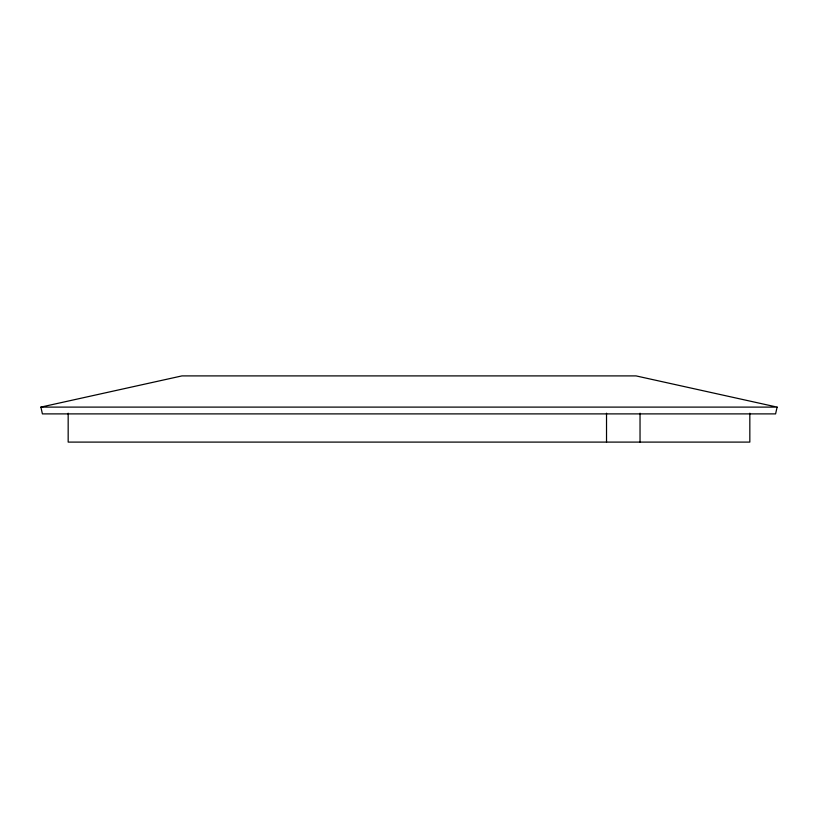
<?xml version="1.0" encoding="UTF-8"?>
<svg xmlns="http://www.w3.org/2000/svg" width="818" height="818" viewBox="0 0 818 818"><rect width="100%" height="100%" fill="white"/><g stroke="black" fill="none" stroke-linecap="round" stroke-linejoin="round"><path stroke-width="1.23" d="M777.1 407.108L775.597 413.888L42.403 413.888L40.9 407.108L181.964 375.902L636.036 375.902L777.1 407.108L40.9 407.108M749.83 413.202L749.83 442.098L68.17 442.098L68.17 413.202M640.034 413.202L640.034 442.098M606.527 413.202L606.527 442.098"/></g></svg>
